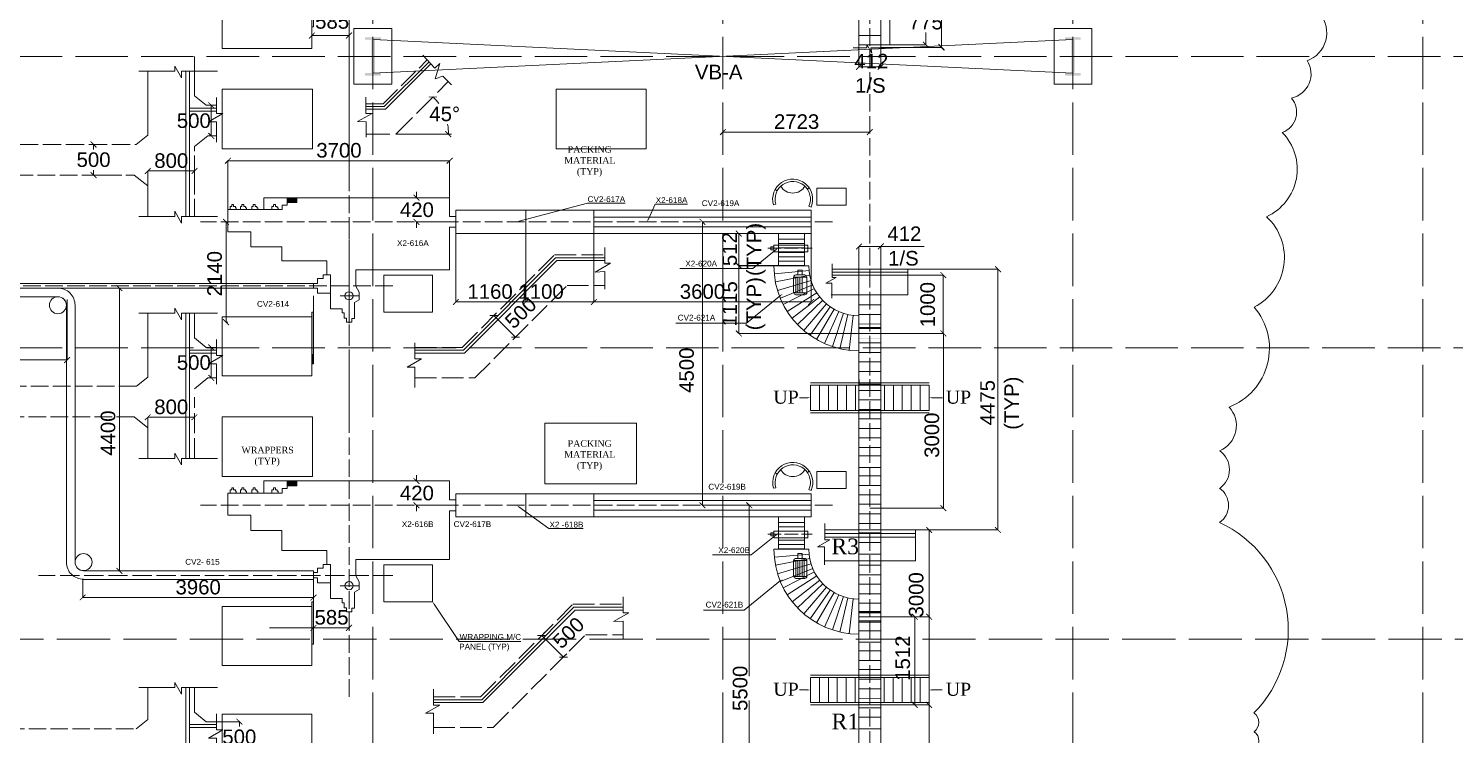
# Model space of a CAD drawing. Header units: inches. Extents: x 2602 to 127694, y 109 to 91908.
# Drawn here: x 49403 to 73851, y 40038 to 52152 of the extents above; entities that cross this region are included whole.
import ezdxf

# ---------------------------------------------------------------- set-up
doc = ezdxf.new("R2010")
doc.units = ezdxf.units.IN
doc.header["$MEASUREMENT"] = 0
doc.linetypes.add('PDF_IMPORT', pattern=[1, 0.8, -0.2])
doc.layers.add('PDF_Geometry', color=7, linetype='Continuous')
doc.layers.add('PDF_Solid Fills', color=7, linetype='Continuous', true_color=0x724639)
doc.layers.add('PDF_Text', color=230, linetype='Continuous', true_color=0xff007f)
doc.styles.add('PDF Arial', font='arial.ttf')
doc.styles.add('PDF Times New Roman', font='times.ttf')

msp = doc.modelspace()

# ---------------------------------------------------------------- hatches: boundary and pattern name
at = {"layer": 'PDF_Solid Fills', "true_color": 0x00b8b8, "transparency": 33554559}
for points in [[(54317, 52077), (54307, 52087), (54206, 51985), (54216, 51975)], [(54842, 51985), (54852, 51975), (54954, 52077), (54944, 52087)], [(64745, 51926), (64732, 51916), (64833, 51818), (64843, 51828)], [(65011, 51890), (65001, 51880), (65099, 51778), (65112, 51788)], [(65099, 51769), (65112, 51778), (65011, 51880), (65001, 51870)], [(63695, 51539), (63685, 51549), (63587, 51450), (63597, 51437)], [(63958, 51450), (63967, 51437), (64069, 51539), (64056, 51549)], [(52582, 50778), (52592, 50788), (52493, 50889), (52480, 50880)], [(56407, 50968), (56407, 50985), (56266, 50985), (56266, 50968)], [(52493, 50365), (52480, 50352), (52582, 50253), (52592, 50263)], [(56554, 50394), (56544, 50384), (56643, 50283), (56656, 50296)], [(61363, 50420), (61353, 50430), (61251, 50332), (61265, 50319)], [(63771, 50332), (63780, 50319), (63882, 50420), (63872, 50430)], [(50561, 50105), (50575, 50119), (50473, 50217), (50463, 50207)], [(52877, 49928), (52867, 49938), (52766, 49840), (52779, 49827)], [(56567, 49840), (56581, 49827), (56679, 49928), (56669, 49938)], [(50473, 49692), (50463, 49682), (50561, 49581), (50575, 49591)], [(51503, 49751), (51493, 49764), (51391, 49663), (51404, 49653)], [(52192, 49663), (52205, 49653), (52303, 49751), (52293, 49764)], [(56010, 49305), (56000, 49292), (56098, 49194), (56111, 49203)], [(52835, 48777), (52844, 48787), (52746, 48889), (52733, 48879)], [(56098, 48777), (56111, 48787), (56010, 48889), (56000, 48879)], [(61002, 48777), (61012, 48787), (60914, 48889), (60904, 48879)], [(61625, 48577), (61635, 48590), (61537, 48688), (61524, 48679)], [(63695, 48456), (63685, 48469), (63587, 48367), (63597, 48357)], [(63958, 48367), (63967, 48357), (64069, 48456), (64056, 48469)], [(61537, 48141), (61524, 48131), (61625, 48029), (61635, 48039)], [(61625, 48023), (61635, 48032), (61537, 48134), (61524, 48121)], [(65132, 47865), (65142, 47875), (65043, 47977), (65033, 47967)], [(66070, 47967), (66080, 47977), (65981, 48078), (65968, 48065)], [(51004, 47642), (51017, 47652), (50916, 47750), (50906, 47740)], [(56784, 47504), (56774, 47514), (56676, 47416), (56685, 47406)], [(57883, 47406), (57984, 47504), (57971, 47514), (57873, 47416)], [(59054, 47406), (59152, 47504), (59142, 47514), (59041, 47416)], [(62764, 47416), (62773, 47406), (62875, 47504), (62862, 47514)], [(57453, 47219), (57453, 47235), (57312, 47235), (57312, 47219)], [(52746, 47170), (52733, 47160), (52835, 47058), (52844, 47068)], [(61537, 46976), (61524, 46963), (61625, 46865), (61635, 46875)], [(65033, 46966), (65132, 46865), (65142, 46878), (65043, 46976)], [(52582, 46625), (52592, 46638), (52493, 46737), (52480, 46727)], [(57683, 46865), (57683, 46848), (57824, 46848), (57824, 46865)], [(50010, 46419), (50020, 46409), (50119, 46507), (50109, 46520)], [(54291, 46560), (54261, 46560), (54261, 46396), (54291, 46396)], [(52493, 46212), (52480, 46202), (52582, 46100), (52592, 46110)], [(51503, 45526), (51493, 45536), (51391, 45438), (51404, 45428)], [(52192, 45438), (52205, 45428), (52303, 45526), (52293, 45536)], [(56010, 44441), (56000, 44431), (56098, 44332), (56111, 44342)], [(56098, 43916), (56111, 43926), (56010, 44027), (56000, 44014)], [(60914, 44027), (60904, 44014), (61002, 43916), (61012, 43926)], [(61806, 43916), (61816, 43926), (61717, 44027), (61704, 44014)], [(65043, 43975), (65033, 43965), (65132, 43867), (65142, 43876)], [(64889, 43493), (64899, 43503), (64801, 43601), (64787, 43591)], [(65981, 43601), (65968, 43591), (66070, 43493), (66080, 43503)], [(50916, 42902), (50906, 42892), (51004, 42791), (51017, 42801)], [(50384, 42433), (50374, 42443), (50276, 42345), (50286, 42335)], [(54235, 42345), (54245, 42335), (54347, 42433), (54334, 42443)], [(64643, 42004), (64653, 42013), (64555, 42115), (64541, 42105)], [(64889, 42004), (64899, 42013), (64801, 42115), (64787, 42105)], [(54343, 41915), (54334, 41925), (54235, 41823), (54245, 41813)], [(54842, 41823), (54852, 41813), (54954, 41915), (54944, 41925)], [(58273, 41728), (58273, 41744), (58129, 41744), (58129, 41728)], [(58503, 41374), (58503, 41357), (58644, 41357), (58644, 41374)], [(64555, 40603), (64541, 40593), (64643, 40491), (64653, 40501)], [(64899, 40501), (64801, 40603), (64787, 40593), (64889, 40491)], [(53064, 40206), (53074, 40216), (52972, 40314), (52963, 40304)]]:
    msp.add_hatch(color=132, dxfattribs=at).paths.add_polyline_path(points)
at = {"layer": 'PDF_Solid Fills', "transparency": 33554559}
for points in [[(55446, 51345), (55446, 51388), (55341, 51388), (55341, 51962), (55446, 51962), (55446, 52001), (55173, 52001), (55173, 51962), (55278, 51962), (55278, 51388), (55173, 51388), (55173, 51345)], [(67444, 51345), (67444, 51388), (67339, 51388), (67339, 51962), (67444, 51962), (67444, 52001), (67175, 52001), (67175, 51962), (67280, 51962), (67280, 51388), (67175, 51388), (67175, 51345)]]:
    msp.add_hatch(color=256, dxfattribs=at).paths.add_polyline_path(points)
at = {"layer": 'PDF_Solid Fills', "true_color": 0x940025, "transparency": 33554559}
for points in [[(54002, 49249), (53835, 49249), (53835, 49167), (54002, 49167)], [(54002, 44388), (53835, 44388), (53835, 44306), (54002, 44306)]]:
    msp.add_hatch(color=244, dxfattribs=at).paths.add_polyline_path(points)
at = {"layer": 'PDF_Solid Fills', "true_color": 0x5bb8b8, "transparency": 33554559}
for points in [[(54291, 47285), (54261, 47285), (54261, 46560), (54291, 46560)], [(54291, 42315), (54261, 42315), (54261, 41590), (54291, 41590)]]:
    msp.add_hatch(color=123, dxfattribs=at).paths.add_polyline_path(points)
at = {"layer": 'PDF_Solid Fills', "true_color": 0xb85b72, "transparency": 33554559}
for points in [[(63639, 47002), (64013, 47002), (64013, 47019), (63639, 47019)], [(63639, 46822), (64010, 46822), (64010, 46838), (63639, 46838)], [(64010, 42148), (63639, 42148), (63639, 42131), (64010, 42131)], [(64010, 41990), (63639, 41990), (63639, 41967), (64010, 41967)]]:
    msp.add_hatch(color=13, dxfattribs=at).paths.add_polyline_path(points)

# ---------------------------------------------------------------- linework, layer by layer
at = {"layer": 'PDF_Geometry', "color": 30, "linetype": 'PDF_IMPORT', "lineweight": 0, "ltscale": 1125.093782, "true_color": 0xff7f00}
for points in [[(55308, 17356), (55308, 78521)], [(61307, 17356), (61307, 78521)], [(67307, 17356), (67307, 78521)], [(73309, 17356), (73309, 78521)], [(11954, 51673), (103310, 51673)], [(11954, 46674), (103310, 46674)]]:
    msp.add_lwpolyline(points, dxfattribs=at)
at = {"layer": 'PDF_Geometry', "color": 224, "lineweight": 0, "true_color": 0x940070}
for points in [[(63639, 68379), (63639, 65371), (63639, 63872), (63639, 60871), (63639, 57873), (63639, 54872), (63639, 51873), (63639, 51775)], [(64013, 68373), (64013, 65371), (64013, 63872), (64013, 60871), (64013, 57873), (64013, 54872), (64013, 51873), (64013, 51752)], [(64010, 51873), (64168, 51873), (64168, 52648), (63534, 52648)], [(63180, 48114), (63180, 47882), (63249, 47882), (63072, 47783), (63174, 47783), (63174, 47527)], [(63177, 48023), (64476, 48023), (64476, 47583), (63167, 47583)], [(64476, 47970), (63177, 47970)], [(64476, 47921), (63177, 47921)], [(63643, 46051), (63639, 46215), (63639, 47921)], [(64013, 46051), (64013, 46215), (64013, 47921)], [(62810, 46071), (64843, 46071)], [(62964, 46032), (62964, 45599)], [(63118, 46032), (63118, 45599)], [(63272, 46032), (63272, 45599)], [(63426, 46032), (63426, 45599)], [(63580, 46032), (63580, 45599)], [(63639, 43125), (63639, 46133)], [(64013, 43132), (64013, 46133)], [(64076, 46032), (64076, 45599)], [(64230, 46032), (64230, 45599)], [(64384, 46032), (64384, 45599)], [(64538, 46032), (64538, 45599)], [(64689, 46032), (64689, 45599)], [(62810, 45559), (64843, 45559)], [(63056, 43660), (63056, 43378), (63141, 43378), (62928, 43260), (63049, 43260), (63049, 42951)], [(63056, 43548), (64610, 43548), (64610, 43020), (63042, 43020)], [(64610, 43486), (63056, 43486)], [(64610, 43427), (63056, 43427)], [(63639, 40124), (63639, 43132), (64013, 43132), (64013, 40134)], [(62810, 41059), (64843, 41059)], [(62964, 41019), (62964, 40586)], [(63118, 41019), (63118, 40586)], [(63269, 41019), (63269, 40586)], [(63423, 41019), (63423, 40586)], [(63577, 41019), (63577, 40586)], [(64072, 41019), (64072, 40586)], [(64227, 41019), (64227, 40586)], [(64381, 41019), (64381, 40586)], [(64535, 41019), (64535, 40586)], [(64689, 41019), (64689, 40586)], [(62810, 40547), (64843, 40547)], [(63643, 37123), (63639, 40134), (64013, 40134), (64013, 37132)]]:
    msp.add_lwpolyline(points, dxfattribs=at)
at = {"layer": 'PDF_Geometry', "linetype": 'PDF_IMPORT', "lineweight": 0, "ltscale": 377.218032}
for points in [[(63826, 68379), (63826, 46133), (63826, 34164)], [(54898, 50663), (54898, 61497)], [(54898, 49653), (54898, 57653)], [(54898, 40685), (54898, 51523)], [(63187, 48833), (52352, 48833)], [(55649, 47737), (47554, 47737)], [(63187, 43972), (52352, 43972)]]:
    msp.add_lwpolyline(points, dxfattribs=at)
at = {"layer": 'PDF_Geometry', "color": 132, "lineweight": 0, "true_color": 0x00b8b8}
for points in [[(65056, 51834), (65056, 53156), (65056, 54835)], [(54261, 52179), (54261, 52031), (54898, 52031), (54898, 52179)], [(63639, 51873), (64787, 51873), (64787, 52083)], [(63639, 51873), (63639, 51873)], [(64787, 51873), (64787, 51873)], [(63639, 51824), (63639, 51493), (64013, 51493), (64013, 51824), (65056, 51824)], [(56600, 51240), (56600, 51240)], [(52536, 50834), (52536, 50394), (52536, 50309)], [(56567, 50571), (56567, 50571)], [(63826, 50535), (63826, 50374), (61307, 50374), (61307, 50535)], [(61307, 50535), (61307, 50535)], [(61307, 50374), (61307, 50374)], [(63826, 50535), (63826, 50535)], [(50725, 50161), (50519, 50161), (50519, 50076)], [(50725, 50161), (50725, 50161)], [(52536, 50309), (52536, 50309)], [(55698, 50338), (55698, 50338)], [(56656, 50338), (56656, 50338)], [(52821, 49046), (52821, 49882), (56623, 49882), (56623, 49046)], [(56623, 49882), (56623, 49882)], [(50725, 49636), (50519, 49636), (50519, 49722)], [(50519, 49636), (50519, 49636)], [(50725, 49636), (50725, 49636)], [(52247, 49525), (52247, 49709), (51447, 49709), (51447, 49453)], [(51447, 49709), (51447, 49709)], [(51447, 49453), (51447, 49453)], [(52247, 49525), (52247, 49525)], [(56518, 49249), (56056, 49249), (56056, 49348)], [(56518, 49249), (56518, 49249)], [(52821, 49046), (52821, 49046)], [(56623, 49046), (56623, 49046)], [(52821, 48833), (52789, 48833), (52789, 47796), (52789, 47114), (52821, 47114)], [(56518, 48833), (56056, 48833), (56056, 48731)], [(56056, 48833), (56056, 48833)], [(56518, 48833), (56518, 48833)], [(62819, 48833), (60956, 48833), (60956, 46225), (60956, 43972), (62819, 43972)], [(56731, 48633), (56731, 47462), (57929, 47462), (57929, 48633), (57929, 47462), (59096, 47462), (59096, 48633), (59096, 47462), (62819, 47462), (62819, 48633)], [(56731, 48633), (56731, 48633)], [(57929, 48633), (57929, 48633)], [(57929, 48633), (57929, 48633)], [(59096, 48633), (59096, 48633)], [(59096, 48633), (59096, 48633)], [(62262, 48633), (61579, 48633), (61579, 48085), (62262, 48085)], [(62819, 48633), (62819, 48633)], [(63639, 47921), (63639, 48413), (64013, 48413), (64013, 47921)], [(64013, 48413), (64761, 48413)], [(61579, 48085), (61579, 47983)], [(63826, 46920), (65089, 46920), (62183, 46920), (61579, 46920), (61579, 47075), (61579, 48078), (62183, 48078)], [(63826, 47921), (65089, 47921)], [(64476, 48023), (66024, 48023), (66024, 45608), (66024, 43548), (64476, 43548)], [(65086, 47921), (65086, 47242), (65086, 46920)], [(51037, 42847), (50962, 42847), (50962, 45093), (50962, 47695), (51037, 47695)], [(62557, 47888), (62557, 47616)], [(62593, 47888), (62593, 47616)], [(62629, 47888), (62629, 47616)], [(62665, 47888), (62665, 47616)], [(47842, 47527), (47842, 46465), (50063, 46465), (50063, 47504)], [(50063, 47504), (50063, 47504)], [(57929, 47462), (57929, 47462)], [(59096, 47462), (59096, 47462)], [(59096, 47462), (59096, 47462)], [(62711, 47580), (62557, 47580)], [(57755, 46855), (57381, 47226)], [(63826, 43922), (65089, 43922), (65089, 45244), (65089, 46920)], [(50063, 46465), (50063, 46465)], [(52536, 46681), (52536, 46681)], [(52536, 46681), (52536, 46241), (52536, 46156)], [(52536, 46156), (52536, 46156)], [(52247, 45300), (52247, 45484), (51447, 45484), (51447, 45300)], [(51447, 45484), (51447, 45484)], [(51447, 45300), (51447, 45300)], [(52247, 45300), (52247, 45300)], [(56518, 44388), (56056, 44388), (56056, 44487)], [(56518, 44388), (56518, 44388)], [(56518, 43972), (56056, 43972), (56056, 43870)], [(56056, 43972), (56056, 43972)], [(56518, 43972), (56518, 43972)], [(62232, 43972), (61760, 43972), (61760, 41042)], [(64610, 43548), (64843, 43548), (64843, 42059)], [(62557, 43024), (62557, 42751)], [(62593, 43024), (62593, 42751)], [(62629, 43024), (62629, 42751)], [(62665, 43024), (62665, 42751)], [(62701, 43024), (62701, 42751)], [(50332, 42699), (50332, 42387)], [(50332, 42699), (50332, 42699)], [(54291, 42564), (54291, 42387)], [(54291, 42564), (54291, 42564)], [(62711, 42715), (62557, 42715)], [(54291, 42391), (50332, 42391)], [(50332, 42391), (50332, 42391)], [(54898, 42145), (54898, 41869), (54291, 41869), (54291, 42145)], [(63639, 42059), (64843, 42059), (64843, 41482)], [(64597, 42059), (64597, 40547)], [(54291, 41869), (53537, 41869)], [(64843, 41869), (64843, 40547), (64604, 40547), (64843, 40547), (64843, 39225)], [(58257, 41794), (58201, 41738), (58575, 41367)], [(58631, 41423), (58572, 41367)], [(63639, 40547), (64843, 40547), (64843, 41124)], [(62232, 38048), (61760, 38048), (61760, 40619)], [(64604, 40547), (64604, 40547)], [(64843, 40547), (64843, 40547)], [(52625, 40258), (53018, 40258), (53018, 40173)], [(52625, 40258), (52625, 40258)]]:
    msp.add_lwpolyline(points, dxfattribs=at)
at = {"layer": 'PDF_Geometry', "color": 123, "lineweight": 0, "true_color": 0x5bb8b8}
for points in [[(54291, 53287), (54291, 53182), (54291, 52179), (54261, 52179), (54261, 52821), (52726, 52821), (52726, 51808), (54261, 51808), (54261, 52179)], [(49797, 47777), (47839, 47777)], [(54081, 47695), (49587, 47695)], [(54291, 47777), (49797, 47777)], [(54291, 47777), (49797, 47777)], [(54291, 47777), (49797, 47777)], [(54291, 47777), (49797, 47777)], [(54291, 47777), (49797, 47777)], [(54291, 47777), (49797, 47777)], [(54291, 47777), (49797, 47777)], [(54291, 47695), (49797, 47695)], [(54291, 47695), (49797, 47695)], [(54291, 47695), (49797, 47695)], [(54291, 47777), (54291, 47695)], [(54357, 47790), (54357, 47777)], [(54291, 47563), (54291, 46560), (54291, 46396), (54261, 46396)], [(54261, 47203), (54261, 47285), (54291, 47285)], [(54291, 42699), (54291, 42594), (54291, 41590), (54261, 41590), (54261, 42233), (52726, 42233), (52726, 41220), (54261, 41220), (54261, 41590)], [(54261, 42233), (54261, 42315), (54291, 42315)]]:
    msp.add_lwpolyline(points, dxfattribs=at)
at = {"layer": 'PDF_Geometry', "color": 17, "lineweight": 0, "true_color": 0x724639}
for points in [[(55633, 52149), (55633, 51198), (54983, 51198), (54983, 52149)], [(67631, 52149), (67631, 51198), (66985, 51198), (66985, 52149)]]:
    msp.add_lwpolyline(points, close=True, dxfattribs=at)
for points in [[(55308, 51388), (67307, 51962)], [(55311, 51962), (67307, 51388)]]:
    msp.add_lwpolyline(points, dxfattribs=at)
at = {"layer": 'PDF_Geometry', "color": 242, "lineweight": 0, "true_color": 0xdd0037}
for points in [[(63541, 51821), (63774, 51821), (63774, 51877), (63859, 51729), (63846, 51821), (64079, 51821)], [(64010, 52034), (63639, 52034)], [(64010, 51873), (63639, 51873)], [(54517, 47924), (54455, 47924), (54455, 47862), (54357, 47862), (54357, 47790)], [(49905, 47695), (47839, 47695), (47839, 47547), (49905, 47547)], [(54357, 47777), (54291, 47777)], [(54580, 47613), (54370, 47613), (54357, 47613), (54357, 47695), (54291, 47695)], [(64010, 47409), (63643, 47409)], [(64010, 47245), (63643, 47245)], [(64013, 47019), (63639, 47019)], [(64013, 47002), (63639, 47002)], [(64010, 47084), (63643, 47081)], [(64010, 46920), (63643, 46920)], [(64010, 46756), (63643, 46756)], [(64010, 46592), (63643, 46592)], [(64010, 46432), (63643, 46432)], [(64010, 46268), (63643, 46268)], [(64010, 46035), (63639, 46035)], [(64010, 46051), (63643, 46051)], [(64010, 45943), (63643, 45943)], [(64010, 45779), (63643, 45779)], [(64010, 45615), (63643, 45615)], [(64010, 45454), (63643, 45454)], [(64010, 45290), (63643, 45290)], [(64010, 45126), (63643, 45126)], [(64010, 44818), (63639, 44818)], [(64010, 44965), (63643, 44965)], [(64013, 44621), (63639, 44621)], [(64010, 44313), (63639, 44313)], [(64010, 44477), (63643, 44477)], [(63643, 44149), (64010, 44149), (63639, 44149)], [(64010, 43988), (63643, 43988)], [(64013, 43824), (63643, 43824)], [(64013, 43660), (63643, 43660)], [(64013, 43496), (63643, 43496)], [(64013, 43335), (63643, 43335)], [(54517, 42955), (54455, 42955), (54455, 42892), (54357, 42892), (54357, 42820), (54291, 42820), (54291, 42847), (50345, 42847)], [(54291, 42820), (54291, 42725)], [(64010, 42942), (63643, 42942)], [(54580, 42643), (54370, 42643), (54357, 42643), (54357, 42725), (54291, 42725), (54291, 42699), (50345, 42699)], [(64010, 42778), (63643, 42778)], [(64010, 42617), (63643, 42617)], [(64010, 42453), (63643, 42453)], [(64010, 42148), (63639, 42148)], [(64010, 42131), (63639, 42131)], [(64010, 42289), (63643, 42289)], [(64010, 42128), (63643, 42128)], [(64010, 41990), (63639, 41990)], [(64010, 41967), (63639, 41967)], [(64010, 41820), (63639, 41820)], [(64010, 41964), (63643, 41964)], [(64013, 41620), (63639, 41620)], [(64010, 41475), (63643, 41475)], [(64010, 41311), (63639, 41311)], [(63643, 41151), (64010, 41151), (63639, 41151)], [(64010, 40987), (63643, 40987)], [(64013, 40823), (63643, 40823)], [(64013, 40662), (63643, 40659)], [(64013, 40498), (63643, 40498)], [(64013, 40334), (63643, 40334)]]:
    msp.add_lwpolyline(points, dxfattribs=at)
at = {"layer": 'PDF_Geometry', "lineweight": 0}
for points in [[(52448, 50834), (52247, 50994), (52247, 51418), (52247, 51673)], [(56164, 51696), (56367, 51473), (56456, 51549), (56374, 51290), (56508, 51336), (56656, 51185)], [(71325, 51598), (71325, 51598)], [(55186, 50811), (55501, 50811), (56266, 51575)], [(55186, 50765), (55521, 50765), (56298, 51545)], [(52625, 50968), (52625, 50693), (52736, 50693), (52490, 50548), (52625, 50548), (52625, 50201)], [(55186, 50975), (55186, 50693), (55295, 50693), (55045, 50555), (55193, 50552), (55193, 50289)], [(71056, 50955), (71056, 50955)], [(70895, 50365), (70895, 50365)], [(51247, 50161), (51447, 50322)], [(52480, 50309), (52247, 50125)], [(55698, 50338), (56656, 50338)], [(51217, 49636), (51447, 49453)], [(70626, 48921), (70626, 48921)], [(59096, 48833), (59283, 48833)], [(62262, 48538), (62708, 48538)], [(62262, 48462), (62708, 48462)], [(56029, 46632), (56859, 46632), (58440, 48219), (59283, 48219)], [(56029, 46583), (56879, 46583), (58460, 48170), (59283, 48170)], [(59283, 47678), (59283, 47980), (59116, 47973), (59382, 48124), (59283, 48124), (59283, 48397)], [(62262, 48387), (62708, 48387)], [(62262, 48311), (62708, 48311)], [(62262, 48236), (62708, 48236)], [(62262, 48160), (62708, 48160)], [(62262, 48085), (62708, 48085)], [(55072, 47563), (54747, 47563)], [(52448, 46681), (52247, 46842), (52247, 47268)], [(70413, 47367), (70413, 47367)], [(52625, 46815), (52625, 46540), (52736, 46540), (52490, 46399), (52625, 46399), (52625, 46048)], [(56029, 46760), (56029, 46484), (56141, 46484), (55895, 46343), (56029, 46343), (56029, 45992)], [(51254, 46015), (51447, 46169)], [(52480, 46156), (52247, 45972)], [(51214, 45487), (51447, 45300)], [(69983, 45654), (69983, 45654)], [(69823, 44903), (69823, 44903)], [(69823, 44260), (69823, 44260)], [(59096, 43972), (59283, 43972)], [(62262, 43676), (62708, 43676)], [(62262, 43601), (62708, 43601)], [(69823, 43673), (69823, 43673)], [(62262, 43375), (62708, 43375)], [(62262, 43299), (62708, 43299)], [(62262, 43224), (62708, 43224)], [(55072, 42591), (54747, 42591)], [(59598, 41679), (59598, 41984), (59431, 41977), (59697, 42128), (59598, 42128), (59598, 42400)], [(56344, 40636), (57174, 40636), (58755, 42223), (59598, 42223)], [(56344, 40586), (57194, 40586), (58775, 42174), (59598, 42174)], [(52448, 40258), (52247, 40419), (52247, 40846)], [(56344, 40819), (56344, 40544), (56456, 40544), (56210, 40403), (56344, 40403), (56344, 40052)], [(52625, 40393), (52625, 40117), (52736, 40117), (52490, 39976), (52625, 39976), (52625, 39625)], [(70413, 40406), (70413, 40406)], [(51247, 40137), (51447, 40298)], [(70413, 40085), (70413, 40085)]]:
    msp.add_lwpolyline(points, dxfattribs=at)
at = {"layer": 'PDF_Geometry', "linetype": 'PDF_IMPORT', "lineweight": 0, "ltscale": 436.05117}
msp.add_lwpolyline([(55186, 50857), (55482, 50857), (56233, 51608)], dxfattribs=at)
at = {"layer": 'PDF_Geometry', "color": 4, "lineweight": 0}
for points in [[(51293, 51418), (51910, 51418), (51910, 51506), (52024, 51306), (52024, 51418), (52641, 51418)], [(51447, 50322), (51447, 51418)], [(52103, 48928), (52103, 51418)], [(52162, 48928), (52162, 51418)], [(52625, 50784), (52162, 50784)], [(52625, 50735), (52162, 50735)], [(52625, 50834), (52448, 50834)], [(52625, 50309), (52480, 50309)], [(51070, 49636), (51217, 49636)], [(51447, 48928), (51447, 49453)], [(51293, 48928), (51910, 48928), (51910, 49016), (52024, 48813), (52024, 48928), (52641, 48928)], [(62787, 48000), (62190, 47944)], [(62800, 47918), (62209, 47806)], [(62823, 47829), (62245, 47655)], [(62849, 47754), (62295, 47524)], [(62878, 47691), (62340, 47419)], [(62918, 47619), (62409, 47298)], [(62967, 47550), (62495, 47180)], [(63023, 47488), (62586, 47071)], [(51293, 47268), (51910, 47268), (51910, 47353), (52024, 47153), (52024, 47268), (52641, 47268)], [(51447, 46169), (51447, 47268)], [(52103, 44775), (52103, 47268)], [(52162, 44775), (52162, 47268)], [(63085, 47426), (62695, 46970)], [(63147, 47376), (62803, 46888)], [(63213, 47337), (62915, 46815)], [(63295, 47294), (63052, 46747)], [(63374, 47265), (63187, 46694)], [(63449, 47242), (63315, 46658)], [(63541, 47229), (63472, 46632)], [(52625, 46632), (52162, 46632)], [(52625, 46583), (52162, 46583)], [(52625, 46681), (52448, 46681)], [(52625, 46156), (52480, 46156)], [(51447, 44775), (51447, 45300)], [(51293, 44775), (51910, 44775), (51910, 44864), (52024, 44664), (52024, 44775), (52641, 44775)], [(62787, 43135), (62190, 43083)], [(62800, 43056), (62209, 42942)], [(62823, 42968), (62245, 42794)], [(62849, 42889), (62295, 42663)], [(62878, 42827), (62340, 42555)], [(62918, 42758), (62409, 42436)], [(62967, 42686), (62495, 42315)], [(63023, 42623), (62586, 42210)], [(63085, 42564), (62695, 42108)], [(63147, 42515), (62803, 42023)], [(63213, 42473), (62915, 41954)], [(63295, 42433), (63052, 41882)], [(63374, 42404), (63187, 41833)], [(63449, 42381), (63315, 41797)], [(63541, 42364), (63472, 41767)], [(51293, 40846), (51910, 40846), (51910, 40931), (52024, 40731), (52024, 40846), (52641, 40846)], [(51447, 40298), (51447, 40846)], [(52103, 38353), (52103, 40846)], [(52162, 38353), (52162, 40846)], [(52625, 40209), (52162, 40209)], [(52625, 40160), (52162, 40160)], [(52625, 40258), (52448, 40258)]]:
    msp.add_lwpolyline(points, dxfattribs=at)
at = {"layer": 'PDF_Geometry', "lineweight": 0}
for points in [[(52726, 51109), (54271, 51109), (54271, 50086), (52726, 50086)], [(58447, 51109), (59995, 51109), (59995, 50086), (58447, 50086)], [(52726, 45490), (54271, 45490), (54271, 44467), (52726, 44467)]]:
    msp.add_lwpolyline(points, close=True, dxfattribs=at)
at = {"layer": 'PDF_Geometry', "linetype": 'PDF_IMPORT', "lineweight": 0, "ltscale": 505.144147}
msp.add_lwpolyline([(55193, 50338), (55698, 50338), (56600, 51240)], dxfattribs=at)
at = {"layer": 'PDF_Geometry', "lineweight": 0}
for points in [[(69826, 44907, 0.520549), (69986, 45657, 0.520573), (70414, 47370, 0.520572), (70629, 48923, 0.52057), (70898, 50367, 0.520572), (71058, 50955)], [(70413, 40408, 0.520571), (69824, 43676, 0.520532), (69824, 44264)], [(70467, 37650, 0.52057), (70415, 39042, 0.520573), (70415, 39766, 0.520571), (70415, 40087, 0.520571), (70415, 40407)]]:
    msp.add_lwpolyline(points, format="xyb", dxfattribs=at)
at = {"layer": 'PDF_Geometry', "linetype": 'PDF_IMPORT', "lineweight": 0, "ltscale": 393.618816}
msp.add_lwpolyline([(46894, 50161), (51247, 50161)], dxfattribs=at)
at = {"layer": 'PDF_Geometry', "linetype": 'PDF_IMPORT', "lineweight": 0, "ltscale": 373.937875}
for points in [[(52247, 48928), (52247, 50125)], [(47163, 40137), (51247, 40137)]]:
    msp.add_lwpolyline(points, dxfattribs=at)
at = {"layer": 'PDF_Geometry', "linetype": 'PDF_IMPORT', "lineweight": 0, "ltscale": 380.498189}
msp.add_lwpolyline([(46894, 49636), (51217, 49636)], dxfattribs=at)
at = {"layer": 'PDF_Geometry', "color": 13, "lineweight": 0, "true_color": 0xb85b72}
for points in [[(62784, 49104, 1.433189), (62216, 49135), (62176, 49125, -1.433196), (62819, 49089), (62783, 49102)], [(62784, 44243, 1.433189), (62216, 44273), (62176, 44264, -1.433196), (62820, 44227)], [(63641, 41761, -0.414213), (62183, 43217), (62783, 43217, 0.414213), (63641, 42361)]]:
    msp.add_lwpolyline(points, format="xyb", dxfattribs=at)
for points in [[(62921, 49413), (63423, 49413), (63423, 49121), (62921, 49121)], [(62180, 48433), (62764, 48433), (62764, 48318), (62180, 48318)], [(62127, 48403), (62180, 48403), (62180, 48354), (62127, 48354)], [(62921, 44552), (63423, 44552), (63423, 44257), (62921, 44257)], [(62180, 43529), (62764, 43529), (62764, 43411), (62180, 43411)], [(62127, 43499), (62180, 43499), (62180, 43447), (62127, 43447)], [(63639, 42148), (64010, 42148), (64010, 42131), (63639, 42131)], [(63639, 41990), (64010, 41990), (64010, 41967), (63639, 41967)]]:
    msp.add_lwpolyline(points, close=True, dxfattribs=at)
at = {"layer": 'PDF_Geometry', "color": 244, "lineweight": 0, "true_color": 0x940025}
for points in [[(56623, 48925), (56623, 49249), (53438, 49249), (53438, 49046), (53753, 49046), (53753, 49121), (53835, 49121), (53835, 49167), (54002, 49167), (54002, 49249)], [(53835, 49167), (53835, 49249)], [(53438, 49046), (52821, 49046), (52821, 48665), (53215, 48665), (53215, 48403), (53746, 48403), (53746, 48255), (53746, 48167), (54517, 48167), (54517, 47924), (54580, 47924), (54580, 47344), (54780, 47344), (54780, 47271), (54816, 47271), (54816, 47180), (54855, 47180), (54855, 47114), (54944, 47114), (54944, 47176), (54993, 47176), (54993, 47452), (55072, 47494), (55072, 47629), (55016, 47731), (55016, 48013), (56623, 48013), (56623, 48255), (56623, 48741), (56728, 48741), (56623, 48741)], [(52861, 49046), (52861, 49098), (52887, 49098), (52887, 49131), (52920, 49131), (52920, 49098), (52949, 49098), (52949, 49076), (52966, 49076), (52966, 49046)], [(53035, 49046), (53035, 49098), (53058, 49098), (53058, 49131), (53094, 49131), (53094, 49098), (53123, 49098), (53123, 49076), (53140, 49076), (53140, 49046)], [(53231, 49046), (53231, 49098), (53254, 49098), (53254, 49131), (53291, 49131), (53291, 49098), (53320, 49098), (53320, 49076), (53336, 49076), (53336, 49046)], [(53576, 49046), (53576, 49098), (53602, 49098), (53602, 49131), (53635, 49131), (53635, 49098), (53664, 49098), (53664, 49076), (53681, 49076), (53681, 49046)], [(52861, 44182), (52861, 44237), (52887, 44237), (52887, 44270), (52920, 44270), (52920, 44237), (52949, 44237), (52949, 44214), (52966, 44214), (52966, 44182)], [(53035, 44182), (53035, 44237), (53058, 44237), (53058, 44270), (53094, 44270), (53094, 44237), (53123, 44237), (53123, 44214), (53140, 44214), (53140, 44182)], [(53231, 44182), (53231, 44237), (53254, 44237), (53254, 44270), (53291, 44270), (53291, 44237), (53320, 44237), (53320, 44214), (53336, 44214), (53336, 44182)], [(56623, 44063), (56623, 44388), (53438, 44388), (53438, 44182), (53753, 44182), (53753, 44260), (53835, 44260), (53835, 44306), (54002, 44306), (54002, 44388)], [(53576, 44182), (53576, 44237), (53602, 44237), (53602, 44270), (53635, 44270), (53635, 44237), (53664, 44237), (53664, 44214), (53681, 44214), (53681, 44182)], [(53835, 44306), (53835, 44388)], [(53438, 44182), (52821, 44182), (52821, 43801), (53215, 43801), (53215, 43539), (53746, 43539), (53746, 43197), (54517, 43197), (54517, 42955), (54580, 42955), (54580, 42374), (54780, 42374), (54780, 42299), (54816, 42299), (54816, 42210), (54855, 42210), (54855, 42145), (54944, 42145), (54944, 42207), (54993, 42207), (54993, 42482), (55072, 42525), (55072, 42660), (55016, 42761), (55016, 43043), (56623, 43043), (56623, 43876), (56728, 43876), (56623, 43876)]]:
    msp.add_lwpolyline(points, dxfattribs=at)
at = {"layer": 'PDF_Geometry', "linetype": 'PDF_IMPORT', "lineweight": 0, "ltscale": 459.221952}
msp.add_lwpolyline([(54898, 45330), (54898, 49249)], dxfattribs=at)
at = {"layer": 'PDF_Geometry', "color": 230, "lineweight": 0, "true_color": 0xff007f}
for points in [[(57817, 48846), (58985, 49154), (59634, 49154)], [(60031, 48879), (60146, 49138), (60700, 49138)], [(62219, 48360), (61819, 48036), (60572, 48036)], [(62298, 47573), (61711, 47094), (60500, 47094)], [(62760, 45815), (62619, 45815)], [(64896, 45815), (65063, 45815), (65073, 45815)], [(57811, 43942), (58326, 43571), (58329, 43571), (58913, 43571)], [(62219, 43466), (61793, 43119), (61130, 43119)], [(62298, 42679), (61671, 42171), (60973, 42171)], [(56357, 42272), (56787, 41636), (57843, 41636)], [(62757, 40803), (62619, 40803)], [(64892, 40803), (65060, 40803), (65070, 40803)]]:
    msp.add_lwpolyline(points, dxfattribs=at)
at = {"layer": 'PDF_Geometry', "color": 244, "lineweight": 0, "true_color": 0x940025}
for points in [[(56623, 48925), (56728, 48925)], [(56623, 44063), (56728, 44063)]]:
    msp.add_lwpolyline(points, close=True, dxfattribs=at)
at = {"layer": 'PDF_Geometry', "color": 102, "lineweight": 0, "true_color": 0x00dd37}
for points in [[(62262, 48633), (62819, 48633), (62819, 49033), (56728, 49033), (56728, 48633), (62819, 48633)], [(57929, 49033), (57929, 48633)], [(59096, 48633), (59096, 49033)], [(62819, 48915), (59096, 48915)], [(62819, 48751), (59096, 48751)], [(62262, 43772), (62819, 43772), (62819, 44168), (56728, 44168), (56728, 43772), (62819, 43772)], [(57929, 44168), (57929, 43772)], [(59096, 43772), (59096, 44168)], [(62819, 44054), (59096, 44054)], [(62819, 43890), (59096, 43890)]]:
    msp.add_lwpolyline(points, dxfattribs=at)
at = {"layer": 'PDF_Geometry', "color": 13, "lineweight": 0, "true_color": 0xb85b72}
for points in [[(62262, 48078), (62262, 48633)], [(62708, 48078), (62708, 48633)], [(62783, 44241), (62819, 44224)], [(62262, 43217), (62262, 43772)], [(62708, 43217), (62708, 43772)], [(64010, 42131), (64010, 42131), (64010, 42131)], [(64010, 41967), (64010, 41967), (64010, 41967)]]:
    msp.add_lwpolyline(points, dxfattribs=at)
at = {"layer": 'PDF_Geometry', "linetype": 'PDF_IMPORT', "lineweight": 0, "ltscale": 463.884223}
for points in [[(56029, 46681), (56840, 46681), (58421, 48269), (59283, 48269)], [(56344, 40685), (57155, 40685), (58736, 42272), (59598, 42272)]]:
    msp.add_lwpolyline(points, dxfattribs=at)
at = {"layer": 'PDF_Geometry', "linetype": 'PDF_IMPORT', "lineweight": 0, "ltscale": 288.653798}
for points in [[(62078, 48380), (62839, 48380)], [(62078, 43473), (62839, 43473)]]:
    msp.add_lwpolyline(points, dxfattribs=at)
at = {"layer": 'PDF_Geometry', "color": 123, "lineweight": 0, "true_color": 0x5bb8b8}
for points in [[(55495, 47918), (56331, 47918), (56331, 47285), (55495, 47285)], [(49797, 47695), (54291, 47695)], [(49797, 47695), (54291, 47695)], [(54261, 46560), (54261, 47203), (52726, 47203), (52726, 46192), (54261, 46192)], [(55495, 42948), (56331, 42948), (56331, 42315), (55495, 42315)], [(54261, 39743), (54261, 40386), (52726, 40386), (52726, 39376), (54261, 39376)]]:
    msp.add_lwpolyline(points, close=True, dxfattribs=at)
at = {"layer": 'PDF_Geometry', "color": 13, "lineweight": 0, "true_color": 0xb85b72}
msp.add_lwpolyline([(62183, 48078), (62783, 48078, 0.414213), (63639, 47222), (63639, 46622, -0.414213)], format="xyb", close=True, dxfattribs=at)
at = {"layer": 'PDF_Geometry', "color": 132, "lineweight": 0, "true_color": 0x00b8b8}
for points in [[(62524, 47890, -0.414202), (62557, 47924), (62711, 47924, -0.414202), (62747, 47890)], [(62524, 43025, -0.414202), (62557, 43060), (62711, 43060, -0.414202), (62747, 43025)]]:
    msp.add_lwpolyline(points, format="xyb", dxfattribs=at)
for points in [[(62593, 47924), (62665, 47924), (62665, 47990), (62665, 48003), (62593, 48003), (62593, 47990)], [(62747, 47616), (62521, 47616), (62521, 47888), (62747, 47888)], [(54261, 46560), (54291, 46560), (54291, 46396), (54261, 46396)], [(62593, 43060), (62665, 43060), (62665, 43125), (62665, 43142), (62593, 43142), (62593, 43125)], [(62747, 42751), (62521, 42751), (62521, 43024), (62747, 43024)]]:
    msp.add_lwpolyline(points, close=True, dxfattribs=at)
at = {"layer": 'PDF_Geometry', "color": 242, "lineweight": 0, "true_color": 0xdd0037}
for points in [[(49907, 47698, -0.414215), (50201, 47403), (50201, 46904)], [(49907, 47550, -0.414222), (50053, 47403), (50053, 46904)], [(50347, 42702, -0.414215), (50053, 42994), (50053, 43493), (50053, 47344)], [(50347, 42850, -0.414222), (50201, 42994), (50201, 43493), (50201, 47344)]]:
    msp.add_lwpolyline(points, format="xyb", dxfattribs=at)
at = {"layer": 'PDF_Geometry', "linetype": 'PDF_IMPORT', "lineweight": 0, "ltscale": 461.57063}
for points in [[(56029, 46156), (57056, 46156), (58637, 47744), (59283, 47744)], [(56344, 40160), (57371, 40160), (58952, 41748), (59598, 41748)]]:
    msp.add_lwpolyline(points, dxfattribs=at)
at = {"layer": 'PDF_Geometry', "color": 132, "linetype": 'PDF_IMPORT', "lineweight": 0, "ltscale": 377.218032, "true_color": 0x00b8b8}
for points in [[(51254, 46015), (38815, 46018)], [(51214, 45487), (38815, 45484)]]:
    msp.add_lwpolyline(points, dxfattribs=at)
at = {"layer": 'PDF_Geometry', "color": 224, "lineweight": 0, "true_color": 0x940070}
for points in [[(62810, 45599), (62810, 46032), (64843, 46032), (64843, 45599)], [(62810, 40586), (62810, 41019), (64843, 41019), (64843, 40586)]]:
    msp.add_lwpolyline(points, close=True, dxfattribs=at)
at = {"layer": 'PDF_Geometry', "linetype": 'PDF_IMPORT', "lineweight": 0, "ltscale": 432.980698}
msp.add_lwpolyline([(52247, 44775), (52247, 45825)], dxfattribs=at)
at = {"layer": 'PDF_Geometry', "color": 172, "lineweight": 0, "true_color": 0x0000b8}
msp.add_lwpolyline([(58253, 45379), (59828, 45379), (59828, 44342), (58253, 44342)], close=True, dxfattribs=at)
at = {"layer": 'PDF_Geometry', "linetype": 'PDF_IMPORT', "lineweight": 0, "ltscale": 413.299757}
msp.add_lwpolyline([(55649, 42764), (49574, 42764)], dxfattribs=at)
at = {"layer": 'PDF_Geometry', "color": 30, "linetype": 'PDF_IMPORT', "lineweight": 0, "ltscale": 1141.494566, "true_color": 0xff7f00}
msp.add_lwpolyline([(103310, 41675), (11954, 41675), (5732, 41675)], dxfattribs=at)
at = {"layer": 'PDF_Geometry', "color": 242, "lineweight": 0, "true_color": 0xdd0037}
for centre, radius in [((49907, 47404), 146), ((54899, 47565), 70.5), ((50347, 42996), 146), ((54899, 42592), 70.5)]:
    msp.add_circle(centre, radius, dxfattribs=at)
at = {"layer": 'PDF_Geometry', "lineweight": 0}
for centre, radius, start, end in [((71153, 52075), 507, 290.0555, 40.0561), ((70966, 51373), 425, 282.3597, 32.3605), ((69601, 44583), 392, 305.0022, 54.9978)]:
    msp.add_arc(centre, radius, start, end, dxfattribs=at)
at = {"layer": 'PDF_Geometry', "color": 132, "lineweight": 0, "true_color": 0x00b8b8}
for centre, radius, start, end in [((55700, 50340), 904, 35.383, 44.9977), ((55700, 50340), 904, 0.0001, 10.7369), ((62559, 47617), 34.4, 180.0011, 269.9989), ((62713, 47617), 34.4, 270.0011, 359.9989), ((62559, 42753), 34.4, 180.0011, 269.9989), ((62713, 42753), 34.4, 270.0011, 359.9989)]:
    msp.add_arc(centre, radius, start, end, dxfattribs=at)
at = {"layer": 'PDF_Geometry', "color": 13, "lineweight": 0, "true_color": 0xb85b72}
for centre, radius, start, end in [((62480, 49685), 403, 226.8213, 232.4945), ((62506, 49569), 241, 210.2161, 329.7839), ((62478, 49685), 404, 313.7125, 319.3648), ((62480, 44823), 403, 226.8213, 232.4945), ((62506, 44705), 241, 210.2161, 329.7839), ((62478, 44824), 404, 313.7125, 319.3648)]:
    msp.add_arc(centre, radius, start, end, dxfattribs=at)
at = {"layer": 'PDF_Solid Fills', "color": 230, "true_color": 0xff007f, "transparency": 33554559}
for points in [[(57820, 48836), (57771, 48833), (57817, 48852)], [(60038, 48875), (60008, 48833), (60021, 48882)], [(62216, 48367), (62262, 48387), (62222, 48354)], [(62295, 47580), (62344, 47599), (62301, 47567)], [(62760, 45825), (62810, 45815), (62760, 45808)], [(64896, 45808), (64843, 45815), (64896, 45825)], [(57807, 43936), (57771, 43972), (57814, 43949)], [(62216, 43473), (62262, 43493), (62222, 43460)], [(62295, 42686), (62344, 42702), (62301, 42673)], [(56351, 42269), (56331, 42315), (56364, 42279)], [(62757, 40810), (62810, 40803), (62757, 40793)], [(64892, 40793), (64843, 40803), (64892, 40810)]]:
    msp.add_solid(points, dxfattribs=at)

# ---------------------------------------------------------------- texts
at = {"layer": 'PDF_Text', "color": 132, "true_color": 0x00b8b8, "char_height": 250, "attachment_point": 7, "style": 'PDF Arial'}
for s, insert in [('585', (54317, 52145)), ('775', (64496, 52132)), ('412', (63561, 51467)), ('1/S', (63574, 51046)), ('500', (51946, 50442)), ('45°', (56275, 50558)), ('2723', (62183, 50426)), ('3700', (54337, 49934)), ('500', (50227, 49773)), ('800', (51559, 49757)), ('420', (55770, 48914)), ('412', (64128, 48505)), ('1/S', (64141, 48081)), ('1160 1100', (56928, 47510)), ('3600', (60569, 47510)), ('500', (51946, 46293)), ('800', (51559, 45532)), ('420', (55770, 44053)), ('3960', (51923, 42439)), ('585', (54307, 41921)), ('500', (52726, 39870))]:
    msp.add_mtext(s, dxfattribs=dict(at, insert=insert))
at = {"layer": 'PDF_Text', "color": 32, "true_color": 0xb85b00, "insert": (60828, 51280), "char_height": 250, "attachment_point": 7, "style": 'PDF Arial'}
msp.add_mtext('VB-A', dxfattribs=at)
at = {"layer": 'PDF_Text', "attachment_point": 7}
for s, insert, char_height, style in [('PACKING', (58647, 50018), 112.5, 'PDF Times New Roman'), ('MATERIAL', (58588, 49833), 112.5, 'PDF Times New Roman'), ('(TYP)', (58804, 49607), 112.5, 'PDF Times New Roman'), ('CV2-617A', (58988, 49172), 100, 'PDF Arial'), ('X2-618A', (60156, 49156), 100, 'PDF Arial'), ('CV2-619A', (60946, 49103), 100, 'PDF Arial'), ('X2-616A', (55721, 48418), 100, 'PDF Arial'), ('X2-620A', (60664, 48067), 100, 'PDF Arial'), ('CV2-614', (53320, 47375), 100, 'PDF Arial'), ('CV2-621A', (60533, 47139), 100, 'PDF Arial'), ('UP', (62173, 45711), 225, 'PDF Times New Roman'), ('UP', (65129, 45711), 225, 'PDF Times New Roman'), ('PACKING', (58647, 44973), 112.5, 'PDF Times New Roman'), ('WRAPPERS', (53054, 44861), 112.5, 'PDF Times New Roman'), ('(TYP)', (53277, 44638), 112.5, 'PDF Times New Roman'), ('MATERIAL', (58588, 44788), 112.5, 'PDF Times New Roman'), ('(TYP)', (58804, 44563), 112.5, 'PDF Times New Roman'), ('CV2-619B', (61058, 44239), 100, 'PDF Arial'), ('X2-616B', (55803, 43596), 100, 'PDF Arial'), ('CV2-617B', (56692, 43596), 100, 'PDF Arial'), ('X2 -618B', (58335, 43589), 100, 'PDF Arial'), ('R3', (63167, 43127), 270, 'PDF Times New Roman'), ('CV2- 615', (52090, 42950), 100, 'PDF Arial'), ('X2-620B', (61229, 43150), 100, 'PDF Arial'), ('CV2-621B', (61012, 42215), 100, 'PDF Arial'), ('WRAPPING M/C', (56794, 41661), 100, 'PDF Arial'), ('PANEL (TYP)', (56787, 41466), 100, 'PDF Arial'), ('UP', (62173, 40699), 225, 'PDF Times New Roman'), ('UP', (65129, 40699), 225, 'PDF Times New Roman'), ('R1', (63170, 40127), 270, 'PDF Times New Roman')]:
    msp.add_mtext(s, dxfattribs=dict(at, insert=insert, char_height=char_height, style=style))
at = {"layer": 'PDF_Text', "color": 132, "true_color": 0x00b8b8, "char_height": 250, "attachment_point": 7, "style": 'PDF Arial'}
for s, insert, rotation in [('(TYP)', (62040, 47905), 90), ('512', (61551, 48075), 90), ('2140', (52721, 47557), 90), ('1115', (61548, 47038), 89.2746), ('(TYP)', (62033, 46972), 89.3795), ('1000', (64946, 47025), 90), ('500', (57722, 46980), 44.3133), ('4500', (60813, 45900), 90), ('4475', (65973, 45343), 90), ('(TYP)', (66458, 45267), 90), ('4400', (50894, 44821), 90), ('3000', (65018, 44785), 90), ('3000', (64749, 42046), 90), ('500', (58542, 41489), 44.3133), ('1512', (64519, 40960), 90), ('5500', (61731, 40442), 90)]:
    msp.add_mtext(s, dxfattribs=dict(at, insert=insert, rotation=rotation))

doc.saveas('drawing.dxf')
